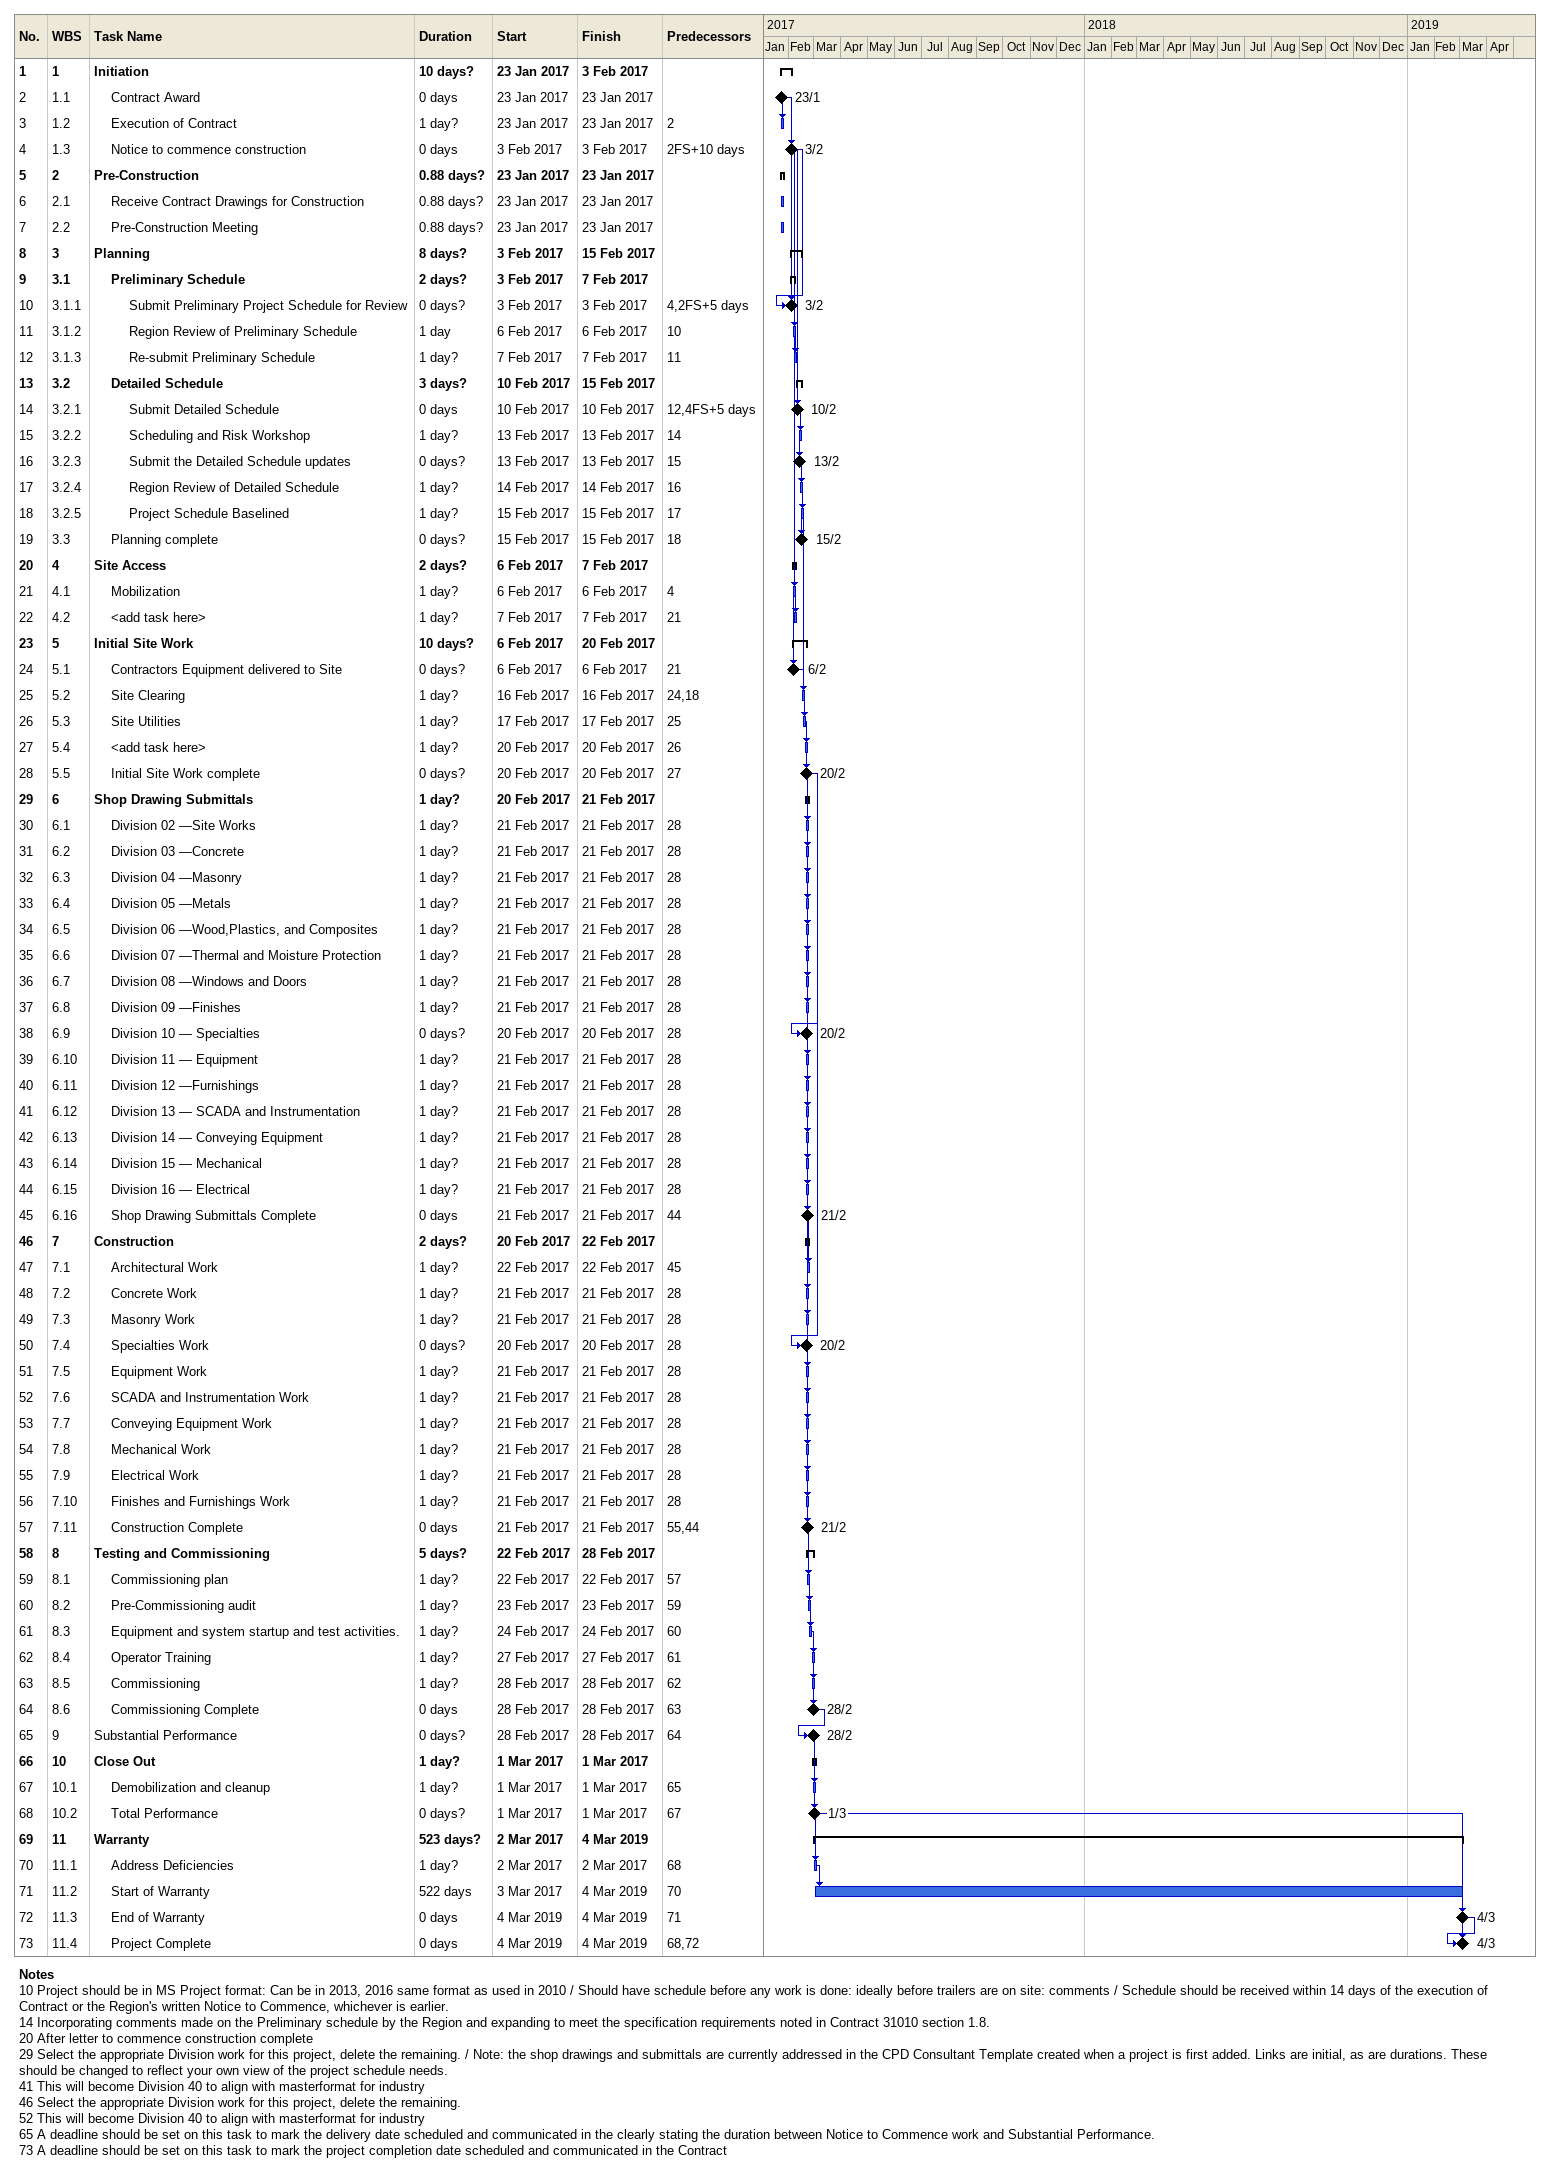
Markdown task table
| ID | WBS | Task | Duration | Start | Finish | Predecessors |
|---|---|---|---|---|---|---|
| 1 | 1 | **Initiation** | 10d? | 2017-01-23 | 2017-02-03 |  |
| 2 | 1.1 | Contract Award | 0d | 2017-01-23 | 2017-01-23 |  |
| 3 | 1.2 | Execution of Contract | 1d? | 2017-01-23 | 2017-01-23 | 2 |
| 4 | 1.3 | Notice to commence construction | 0d | 2017-02-03 | 2017-02-03 | 2FS+10d |
| 5 | 2 | **Pre-Construction** | 0.88d? | 2017-01-23 | 2017-01-23 |  |
| 6 | 2.1 | Receive Contract Drawings for Construction | 0.88d? | 2017-01-23 | 2017-01-23 |  |
| 7 | 2.2 | Pre-Construction Meeting | 0.88d? | 2017-01-23 | 2017-01-23 |  |
| 8 | 3 | **Planning** | 8d? | 2017-02-03 | 2017-02-15 |  |
| 9 | 3.1 | **Preliminary Schedule** | 2d? | 2017-02-03 | 2017-02-07 |  |
| 10 | 3.1.1 | Submit Preliminary Project Schedule for Review | 0d? | 2017-02-03 | 2017-02-03 | 4, 2FS+5d |
| 11 | 3.1.2 | Region Review of Preliminary Schedule | 1d | 2017-02-06 | 2017-02-06 | 10 |
| 12 | 3.1.3 | Re-submit Preliminary Schedule | 1d? | 2017-02-07 | 2017-02-07 | 11 |
| 13 | 3.2 | **Detailed Schedule** | 3d? | 2017-02-10 | 2017-02-15 |  |
| 14 | 3.2.1 | Submit Detailed Schedule | 0d | 2017-02-10 | 2017-02-10 | 12, 4FS+5d |
| 15 | 3.2.2 | Scheduling and Risk Workshop | 1d? | 2017-02-13 | 2017-02-13 | 14 |
| 16 | 3.2.3 | Submit the Detailed Schedule updates | 0d? | 2017-02-13 | 2017-02-13 | 15 |
| 17 | 3.2.4 | Region Review of Detailed Schedule | 1d? | 2017-02-14 | 2017-02-14 | 16 |
| 18 | 3.2.5 | Project Schedule Baselined | 1d? | 2017-02-15 | 2017-02-15 | 17 |
| 19 | 3.3 | Planning complete | 0d? | 2017-02-15 | 2017-02-15 | 18 |
| 20 | 4 | **Site Access** | 2d? | 2017-02-06 | 2017-02-07 |  |
| 21 | 4.1 | Mobilization | 1d? | 2017-02-06 | 2017-02-06 | 4 |
| 22 | 4.2 | <add task here> | 1d? | 2017-02-07 | 2017-02-07 | 21 |
| 23 | 5 | **Initial Site Work** | 10d? | 2017-02-06 | 2017-02-20 |  |
| 24 | 5.1 | Contractors Equipment delivered to Site | 0d? | 2017-02-06 | 2017-02-06 | 21 |
| 25 | 5.2 | Site Clearing | 1d? | 2017-02-16 | 2017-02-16 | 24, 18 |
| 26 | 5.3 | Site Utilities | 1d? | 2017-02-17 | 2017-02-17 | 25 |
| 27 | 5.4 | <add task here> | 1d? | 2017-02-20 | 2017-02-20 | 26 |
| 28 | 5.5 | Initial Site Work complete | 0d? | 2017-02-20 | 2017-02-20 | 27 |
| 29 | 6 | **Shop Drawing Submittals** | 1d? | 2017-02-20 | 2017-02-21 |  |
| 30 | 6.1 | Division 02 —Site Works | 1d? | 2017-02-21 | 2017-02-21 | 28 |
| 31 | 6.2 | Division 03 —Concrete | 1d? | 2017-02-21 | 2017-02-21 | 28 |
| 32 | 6.3 | Division 04 —Masonry | 1d? | 2017-02-21 | 2017-02-21 | 28 |
| 33 | 6.4 | Division 05 —Metals | 1d? | 2017-02-21 | 2017-02-21 | 28 |
| 34 | 6.5 | Division 06 —Wood,Plastics, and Composites | 1d? | 2017-02-21 | 2017-02-21 | 28 |
| 35 | 6.6 | Division 07 —Thermal and Moisture Protection | 1d? | 2017-02-21 | 2017-02-21 | 28 |
| 36 | 6.7 | Division 08 —Windows and Doors | 1d? | 2017-02-21 | 2017-02-21 | 28 |
| 37 | 6.8 | Division 09 —Finishes | 1d? | 2017-02-21 | 2017-02-21 | 28 |
| 38 | 6.9 | Division 10 — Specialties | 0d? | 2017-02-20 | 2017-02-20 | 28 |
| 39 | 6.10 | Division 11 — Equipment | 1d? | 2017-02-21 | 2017-02-21 | 28 |
| 40 | 6.11 | Division 12 —Furnishings | 1d? | 2017-02-21 | 2017-02-21 | 28 |
| 41 | 6.12 | Division 13 — SCADA and Instrumentation | 1d? | 2017-02-21 | 2017-02-21 | 28 |
| 42 | 6.13 | Division 14 — Conveying Equipment | 1d? | 2017-02-21 | 2017-02-21 | 28 |
| 43 | 6.14 | Division 15 — Mechanical | 1d? | 2017-02-21 | 2017-02-21 | 28 |
| 44 | 6.15 | Division 16 — Electrical | 1d? | 2017-02-21 | 2017-02-21 | 28 |
| 45 | 6.16 | Shop Drawing Submittals Complete | 0d | 2017-02-21 | 2017-02-21 | 44 |
| 46 | 7 | **Construction** | 2d? | 2017-02-20 | 2017-02-22 |  |
| 47 | 7.1 | Architectural Work | 1d? | 2017-02-22 | 2017-02-22 | 45 |
| 48 | 7.2 | Concrete Work | 1d? | 2017-02-21 | 2017-02-21 | 28 |
| 49 | 7.3 | Masonry Work | 1d? | 2017-02-21 | 2017-02-21 | 28 |
| 50 | 7.4 | Specialties Work | 0d? | 2017-02-20 | 2017-02-20 | 28 |
| 51 | 7.5 | Equipment Work | 1d? | 2017-02-21 | 2017-02-21 | 28 |
| 52 | 7.6 | SCADA and Instrumentation Work | 1d? | 2017-02-21 | 2017-02-21 | 28 |
| 53 | 7.7 | Conveying Equipment Work | 1d? | 2017-02-21 | 2017-02-21 | 28 |
| 54 | 7.8 | Mechanical Work | 1d? | 2017-02-21 | 2017-02-21 | 28 |
| 55 | 7.9 | Electrical Work | 1d? | 2017-02-21 | 2017-02-21 | 28 |
| 56 | 7.10 | Finishes and Furnishings Work | 1d? | 2017-02-21 | 2017-02-21 | 28 |
| 57 | 7.11 | Construction Complete | 0d | 2017-02-21 | 2017-02-21 | 55, 44 |
| 58 | 8 | **Testing and Commissioning** | 5d? | 2017-02-22 | 2017-02-28 |  |
| 59 | 8.1 | Commissioning plan | 1d? | 2017-02-22 | 2017-02-22 | 57 |
| 60 | 8.2 | Pre-Commissioning audit | 1d? | 2017-02-23 | 2017-02-23 | 59 |
| 61 | 8.3 | Equipment and system startup and test activities. | 1d? | 2017-02-24 | 2017-02-24 | 60 |
| 62 | 8.4 | Operator Training | 1d? | 2017-02-27 | 2017-02-27 | 61 |
| 63 | 8.5 | Commissioning | 1d? | 2017-02-28 | 2017-02-28 | 62 |
| 64 | 8.6 | Commissioning Complete | 0d | 2017-02-28 | 2017-02-28 | 63 |
| 65 | 9 | Substantial Performance | 0d? | 2017-02-28 | 2017-02-28 | 64 |
| 66 | 10 | **Close Out** | 1d? | 2017-03-01 | 2017-03-01 |  |
| 67 | 10.1 | Demobilization and cleanup | 1d? | 2017-03-01 | 2017-03-01 | 65 |
| 68 | 10.2 | Total Performance | 0d? | 2017-03-01 | 2017-03-01 | 67 |
| 69 | 11 | **Warranty** | 523d? | 2017-03-02 | 2019-03-04 |  |
| 70 | 11.1 | Address Deficiencies | 1d? | 2017-03-02 | 2017-03-02 | 68 |
| 71 | 11.2 | Start of Warranty | 522d | 2017-03-03 | 2019-03-04 | 70 |
| 72 | 11.3 | End of Warranty | 0d | 2019-03-04 | 2019-03-04 | 71 |
| 73 | 11.4 | Project Complete | 0d | 2019-03-04 | 2019-03-04 | 68, 72 |

Notes
- 10: Project should be in MS Project format: Can be in 2013, 2016 same format as used in 2010 / Should have schedule before any work is done: ideally before trailers are on site: comments / Schedule should be received within 14 days of the execution of Contract or the Region's written Notice to Commence, whichever is earlier.
- 14: Incorporating comments made on the Preliminary schedule by the Region and expanding to meet the specification requirements noted in Contract 31010 section 1.8.
- 20: After letter to commence construction complete
- 29: Select the appropriate Division work for this project, delete the remaining. / Note: the shop drawings and submittals are currently addressed in the CPD Consultant Template created when a project is first added. Links are initial, as are durations. These should be changed to reflect your own view of the project schedule needs.
- 41: This will become Division 40 to align with masterformat for industry
- 46: Select the appropriate Division work for this project, delete the remaining.
- 52: This will become Division 40 to align with masterformat for industry
- 65: A deadline should be set on this task to mark the delivery date scheduled and communicated in the clearly stating the duration between Notice to Commence work and Substantial Performance.
- 73: A deadline should be set on this task to mark the project completion date scheduled and communicated in the Contract
